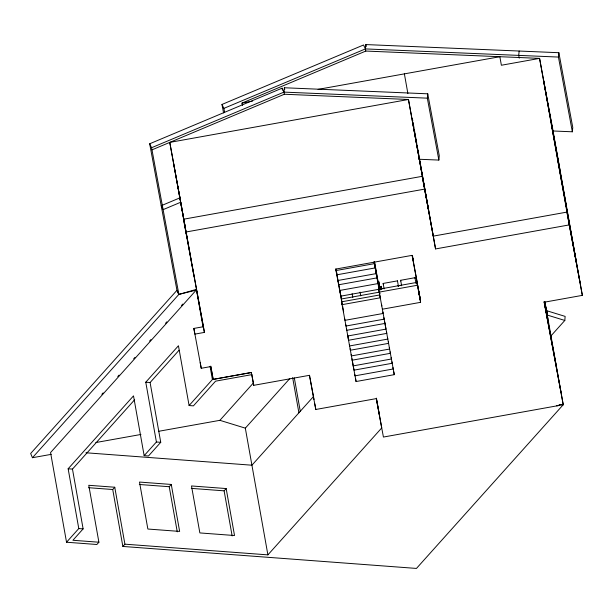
<?xml version="1.0" encoding="UTF-8"?>
<svg xmlns="http://www.w3.org/2000/svg" width="613" height="613" viewBox="0 0 613 613"><rect width="100%" height="100%" fill="white"/><g stroke="black" fill="none" stroke-linecap="round" stroke-linejoin="round"><path stroke-width="0.92" d="M547.578 310.99L565.132 316.392L564.818 320.453L547.271 315.059L547.578 310.99L545.67 310.967M412.327 120.83L428.648 210.504L408.457 99.482L284.355 94.249L283.957 92.111L284.378 87.759L427.744 93.812L439.276 155.733L438.854 160.077L418.779 159.234M203.095 327.219L196.444 289.857L50.557 452.563L66.533 542.229L96.862 544.497L98.908 542.221L88.762 485.289L114.761 487.235L112.723 489.511L122.861 546.444L416.457 568.427L563.24 404.726L544.16 302.232L582.35 295.366L552.688 128.845L539.57 58.381L365.823 51.055L365.432 48.917L365.846 44.573L558.857 52.71L572.772 127.443L572.35 131.795L552.489 130.96M438.854 160.077L427.322 98.157L427.744 93.812M519.142 51.04L518.721 55.385L519.249 58.197M572.35 131.795L558.435 57.063L558.857 52.71M178.766 294.516L176.981 290.294L30.65 453.497L32.435 457.719L178.766 294.516L196.168 289.413M101.865 394.305L103.137 392.887M117.788 376.543L119.06 375.125M133.711 358.781L134.99 357.364M149.641 341.02L150.913 339.602M165.564 323.258L166.843 321.84M181.494 305.496L182.766 304.079M66.533 542.229L78.786 528.559L68.143 468.776L133.504 395.875L144.155 455.658L148.484 455.98L160.744 442.31L150.093 382.535L179.004 350.291M144.155 455.658L156.407 441.988L145.764 382.206L178.444 345.755L189.095 405.538L193.424 405.86L215.569 381.163L251.751 374.65M98.908 542.221L72.909 540.275L83.123 528.881L72.472 469.106L134.668 399.737M189.095 405.538L212.412 379.524L251.353 372.512L253.744 385.324L309.435 375.317L315.795 409.476L376.267 398.611L383.424 437.046L563.24 404.726L544.926 301.918M219.63 420.625L253.476 382.872M177.257 531.816L169.226 486.722L171.272 484.446L139.496 482.063L147.863 529.034L179.64 531.41L171.272 484.446M122.861 546.444L124.906 544.168L114.761 487.235M289.765 378.589L245.323 428.158L267.896 554.872L124.906 544.168M232.143 535.923L224.113 490.837L226.159 488.553L191.494 485.956L199.861 532.927L234.526 535.524L226.159 488.553M313.641 396.373L251.928 465.206L85.973 452.777M267.896 554.872L381.723 427.928L376.436 398.243M550.765 336.123L564.818 320.453M223.553 112.884L221.983 104.448L363.532 44.987L365.432 48.917L558.435 57.063M224.58 112.133L223.883 108.378L365.432 48.917M365.823 51.055L242.066 103.045L242.396 104.923M196.566 290.072L178.873 294.324L176.973 290.393L149.679 143.787L282.064 88.18L283.957 92.111L427.322 98.157M178.873 294.324L151.58 147.725L283.957 92.111M151.978 149.856L284.355 94.249M162.085 205.34L179.747 197.922M180.896 202.167L163.104 209.646L161.211 205.707M252.41 101.183L242.066 103.045L242.464 105.183M318.063 89.383L499.856 56.71L501.38 65.246L539.57 58.381L569.232 224.91L582.35 295.366M204.42 332.407L203.401 326.714L193.854 328.43L194.873 334.123L204.42 332.407L169.763 142.385L408.457 99.482L435.559 248.932L569.232 224.91M185.731 232.051L424.434 189.149M335.901 268.892L336.192 270.517L374.382 263.651L374.091 262.027M336.192 270.517L336.981 274.785L375.179 267.919L374.137 262.226M338.001 280.478L376.19 273.613L376.987 277.888L338.797 284.746L336.981 274.785M384.129 288.922L383.148 283.436L397.469 280.861L397.599 281.574M401.63 285.781L400.649 280.287L414.97 277.712L415.108 278.425M381.761 288.761L381.317 286.355L379.723 286.646L379.914 287.712L380.711 287.566L380.581 286.853L379.37 287.068M379.845 287.351L381.439 287.068L381.317 286.355M416.909 282.401L417.415 285.252L379.225 292.11L378.711 289.267L416.909 282.401L420.595 302.332L382.405 309.197M378.55 286.424L379.056 289.275L340.866 296.133L339.809 290.439L377.999 283.581L375.945 272.195M379.278 289.275L383.937 288.439M397.906 285.926L401.638 285.26M415.606 282.746L417.468 282.409M341.372 298.983L379.57 292.117M341.541 301.826L379.731 294.96L380.236 297.803L342.046 304.669L341.541 301.826L344.958 320.331L383.148 313.465L378.711 289.267M346.529 328.867L347.786 335.985L385.975 329.12L384.964 323.426L346.766 330.292L345.732 324.599M193.854 328.43L201.233 368.283L210.78 366.566L213.163 379.378L251.353 372.512M351.157 354.49L352.199 360.183L390.389 353.318L389.355 347.625M352.199 360.183L353.211 365.877L391.401 359.011L390.144 351.893M354.781 374.413L356.076 381.531L394.274 374.666L393.761 371.823M95.835 442.54L140.944 434.464M158.805 431.268L219.891 420.326L245.461 428.188M32.435 457.719L51.247 454.348M556.573 405.783L558.466 405.584L559.485 404.442L563.24 404.726M145.764 382.206L150.093 382.535M156.407 441.988L160.744 442.31M68.143 468.776L72.472 469.106M139.32 484.485L169.226 486.722M191.325 488.377L224.113 490.837M88.578 487.703L112.723 489.511M78.786 528.559L83.123 528.881M221.983 104.448L223.883 108.378M149.679 143.787L151.58 147.725M580.067 282.562L566.948 212.098L433.276 236.128L422.15 176.337L183.456 219.239L191.494 262.433L186.996 237.124M544.819 301.895L547.271 315.059M544.673 301.68L547.961 319.327M546.122 311.488L556.328 366.29M544.175 301.772L560.956 391.914M412.503 255.92L413.461 261.061L413.331 260.349M412.227 255.544L417.583 284.325M420.043 298.064L412.089 255.36L335.709 269.092L342.276 304.362M418.373 289.52L420.158 299.481L417.714 285.252M365.846 44.573L366.199 46.442M400.649 280.287L400.787 280.999M383.148 283.436L383.278 284.148M380.581 286.853L381.048 289.344M380.206 289.167L378.803 281.658L380.275 289.911M377.761 282.156L379.056 289.275M379.822 293.742L379.524 292.117L379.807 293.742M383.922 317.733L384.964 323.426M387.539 337.663L388.581 343.357L350.391 350.222L349.349 344.529M391.163 357.586L392.197 363.279L354.007 370.145L353.211 365.877M392.971 367.555L394.274 374.666M376.305 398.266L379.439 415.116M342.621 306.224L343.655 311.795M347.54 334.56L349.594 345.947L387.784 339.081L386.527 331.97M347.786 335.985L348.575 340.253L386.772 333.388L384.719 322.001M284.378 87.759L284.731 89.636M282.064 88.18L282.409 90.057M309.963 377.639L313.986 399.515M169.763 142.385L178.667 190.781M178.981 191.892L179.325 193.762M191.923 264.793L203.447 326.714M210.788 366.114L213.163 379.378M374.175 261.889L374.581 264.149L374.512 263.759M559.83 169.41L543.44 79.736L565.914 203.57M551.302 123.857L576.557 263.345L557.386 158.016M544.451 302.094L547.578 320.032M544.191 301.573L545.555 309.174M404.381 73.874L407.89 93.574M412.403 118.914L412.802 121.052M413.07 122.669L413.967 127.619M414.472 130.431L415.139 134.186M415.407 135.81L416.809 143.572M417.085 145.189L418.081 150.821M418.319 152.016L418.985 155.771M419.254 157.388L435.559 248.932M413.07 258.924L413.193 259.636M419.553 295.32L419.874 297.152M418.587 290.945L420.595 302.332M414.97 277.712L415.951 283.206M397.469 280.861L398.45 286.348M374.558 261.881L378.206 282.378M374.321 261.506L379.332 289.62M391.952 361.862L393.209 368.972L355.019 375.838L351.954 358.758M374.934 266.502L376.19 273.613M388.336 341.931L389.592 349.05L351.402 355.915L350.146 348.797M381.531 304.316L381.822 305.941M382.91 312.04L384.167 319.158L345.977 326.024L344.721 318.906M360.069 292.117L360.735 295.864M352.13 293.673L352.797 297.405M336.368 270.862L337.181 275.804M338.039 280.241L338.368 282.11M338.797 284.746L340.207 292.424M340.491 294.002L341.862 301.726M355.571 378.688L356.076 381.531M314.783 403.783L315.795 409.476M309.542 375.317L309.795 376.742M294.332 377.945L300.27 411.292M292.639 377.616L298.906 412.81M251.782 374.344L253.744 385.324M177.977 186.513L178.644 190.26M178.981 192.137L179.31 194.014M179.647 195.884L180.483 200.574M180.82 202.443L182.322 210.88M182.651 212.757L182.988 214.634M183.318 216.504L184.153 221.193M184.49 223.063L184.819 224.94M185.157 226.818L185.494 228.687M186.329 233.377L186.659 235.254M191.67 263.368L193.953 276.179M210.083 366.451L212.412 379.524M178.835 191.723L179.839 197.355M180.176 199.233L180.513 201.118M180.843 202.995L181.678 207.692M182.015 209.569L182.352 211.447M182.682 213.324L183.525 218.021M183.854 219.898L184.191 221.783M184.528 223.661L185.364 228.358M185.701 230.235L187.034 237.752L173.632 163.732M200.213 362.589L201.233 368.283M336.322 270.624L336.391 271.015"/></g></svg>
